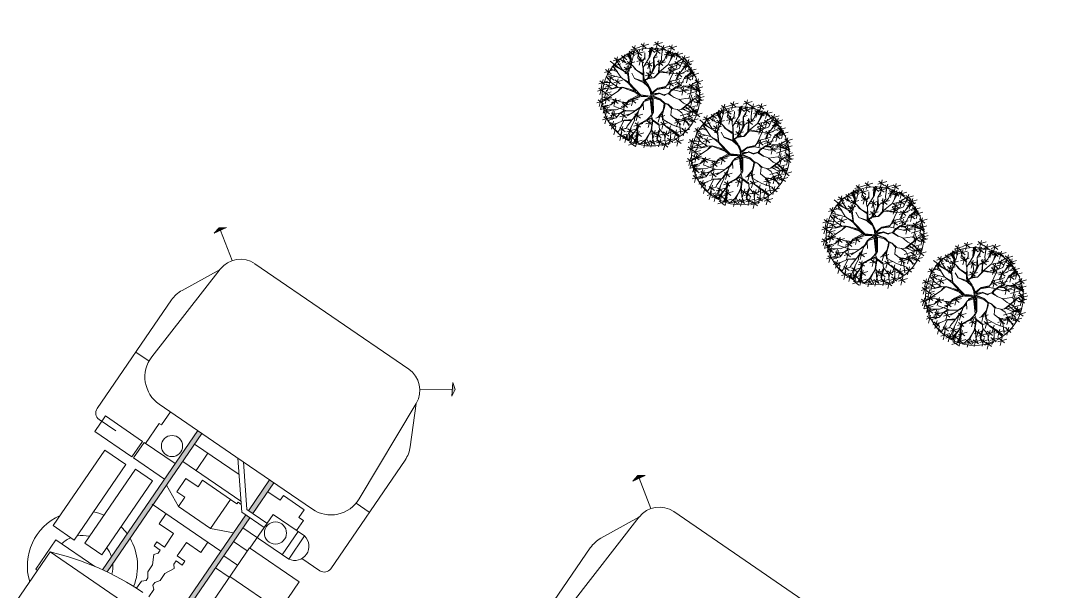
# Model space of a CAD drawing. Header units: metres. Extents: x 324293 to 653279, y 3585589 to 7191434.
# Drawn here: x 334451.21 to 334463.39, y 3600345.69 to 3600352.45 of the extents above; entities that cross this region are included whole.
import ezdxf

# ---------------------------------------------------------------- set-up
doc = ezdxf.new("R2010")
doc.units = ezdxf.units.M
doc.layers.add('andaze', color=1, linetype='Continuous', lineweight=5)
doc.layers.add('tree 1', color=66, linetype='Continuous', lineweight=5)
doc.layers.add('cahman', color=80, linetype='Continuous')

# ---------------------------------------------------------------- blocks, each defined once
blk = doc.blocks.new('rr')
at = {"layer": 'andaze'}
for p, q in [((334338.5588, 3600177.2126, 1325.8), (334338.4657, 3600177.2774, 1325.8)), ((334338.4657, 3600177.2774, 1325.8), (334338.5267, 3600177.2655, 1325.8)), ((334338.5267, 3600177.2655, 1325.8), (334338.5588, 3600177.2126, 1325.8)), ((334338.3718, 3600177.0131, 1325.8), (334338.5122, 3600177.245, 1325.8)), ((334338.1787, 3600177.0208, 1325.8), (334337.4693, 3600176.6974, 1325.8)), ((334338.4571, 3600176.9263, 1325.8), (334338.8945, 3600176.1043, 1325.8)), ((334338.7415, 3600176.6963, 1325.8), (334338.4582, 3600176.9242, 1325.8)), ((334336.7599, 3600176.374, 1325.8), (334337.4693, 3600176.6974, 1325.8)), ((334339.2717, 3600175.5995, 1325.8), (334338.8147, 3600176.602, 1325.8)), ((334336.3779, 3600176.3257, 1325.8), (334336.3469, 3600176.2718, 1325.8)), ((334336.3658, 3600176.2129, 1325.8), (334336.3779, 3600176.3257, 1325.8)), ((334336.3469, 3600176.2718, 1325.8), (334336.3658, 3600176.2129, 1325.8)), ((334336.6389, 3600176.2232, 1325.8), (334336.3718, 3600176.2693, 1325.8)), ((334336.6357, 3600175.7364, 1325.8), (334336.6494, 3600176.0997, 1325.8)), ((334336.6485, 3600176.1019, 1325.8), (334336.9821, 3600175.2326, 1325.8)), ((334338.9118, 3600176.0643, 1325.8), (334339.0343, 3600176.1202, 1325.8)), ((334338.7659, 3600175.7252, 1325.8), (334338.0593, 3600175.4031, 1325.8)), ((334338.7353, 3600175.6647, 1325.8), (334338.543, 3600175.5771, 1325.8)), ((334338.768, 3600175.593, 1325.8), (334338.7353, 3600175.6647, 1325.8)), ((334337.1158, 3600174.6167, 1325.8), (334336.6588, 3600175.6192, 1325.8)), ((334338.3719, 3600175.5456, 1325.8), (334338.5013, 3600175.2618, 1325.8)), ((334338.4103, 3600175.5631, 1325.8), (334338.5396, 3600175.2793, 1325.8)), ((334338.543, 3600175.5771, 1325.8), (334338.563, 3600175.533, 1325.8)), ((334338.9243, 3600175.5539, 1325.8), (334338.6332, 3600175.4212, 1325.8)), ((334338.8087, 3600175.6116, 1325.8), (334338.768, 3600175.593, 1325.8)), ((334338.8504, 3600175.5202, 1325.8), (334338.8087, 3600175.6116, 1325.8)), ((334338.9243, 3600175.5539, 1325.8), (334339.0217, 3600175.3403, 1325.8)), ((334338.563, 3600175.533, 1325.8), (334338.4479, 3600175.4806, 1325.8)), ((334338.8646, 3600175.5267, 1325.8), (334338.962, 3600175.3131, 1325.8)), ((334339.0739, 3600175.4382, 1325.8), (334339.2396, 3600175.5138, 1325.8)), ((334337.3527, 3600175.081, 1325.8), (334338.0593, 3600175.4031, 1325.8)), ((334338.0792, 3600175.4122, 1325.8), (334338.483, 3600175.2061, 1325.8)), ((334338.1294, 3600175.435, 1325.8), (334338.4841, 3600175.254, 1325.8)), ((334338.6332, 3600175.4212, 1325.8), (334338.7753, 3600175.1095, 1325.8)), ((334338.2012, 3600175.3499, 1325.8), (334337.7911, 3600175.163, 1325.8)), ((334338.483, 3600175.2061, 1325.8), (334338.6886, 3600175.2998, 1325.8)), ((334338.4841, 3600175.254, 1325.8), (334338.6707, 3600175.3391, 1325.8)), ((334338.5995, 3600175.1479, 1325.8), (334339.0217, 3600175.3403, 1325.8)), ((334338.7709, 3600175.1075, 1325.8), (334339.2289, 3600175.3163, 1325.8)), ((334339.2289, 3600175.3163, 1325.8), (334339.7602, 3600174.1509, 1325.8)), ((334337.7083, 3600175.2431, 1325.8), (334338.2931, 3600173.9602, 1325.8)), ((334337.7466, 3600175.2606, 1325.8), (334338.3286, 3600173.9839, 1325.8)), ((334338.4011, 3600175.2479, 1325.8), (334337.864, 3600175.0031, 1325.8)), ((334337.914, 3600175.219, 1325.8), (334337.9869, 3600175.0591, 1325.8)), ((334338.3417, 3600175.1803, 1325.8), (334338.4019, 3600175.2078, 1325.8)), ((334338.3952, 3600175.2227, 1325.8), (334338.4244, 3600175.236, 1325.8)), ((334338.4019, 3600175.2078, 1325.8), (334338.3952, 3600175.2227, 1325.8)), ((334338.5192, 3600175.2226, 1325.8), (334338.9539, 3600174.269, 1325.8)), ((334338.5575, 3600175.2401, 1325.8), (334338.9951, 3600174.2802, 1325.8)), ((334337.0009, 3600175.1933, 1325.8), (334336.8784, 3600175.1374, 1325.8)), ((334337.5103, 3600175.0073, 1325.8), (334337.4553, 3600175.1278, 1325.8)), ((334338.3417, 3600175.1803, 1325.8), (334338.0844, 3600175.0631, 1325.8)), ((334338.4639, 3600174.9123, 1325.8), (334338.3417, 3600175.1803, 1325.8)), ((334338.0844, 3600175.0631, 1325.8), (334338.1122, 3600175.0021, 1325.8)), ((334338.4639, 3600174.9123, 1325.8), (334338.5943, 3600175.0577, 1325.8)), ((334338.6575, 3600175.0207, 1325.8), (334338.7841, 3600175.0785, 1325.8)), ((334339.1555, 3600174.2637, 1325.8), (334338.7709, 3600175.1075, 1325.8)), ((334339.3494, 3600175.0519, 1325.8), (334338.8914, 3600174.8431, 1325.8)), ((334337.4901, 3600174.9981, 1325.8), (334337.5103, 3600175.0073, 1325.8)), ((334337.574, 3600174.8141, 1325.8), (334337.4901, 3600174.9981, 1325.8)), ((334337.5606, 3600174.808, 1325.8), (334337.8471, 3600174.9386, 1325.8)), ((334338.1122, 3600175.0021, 1325.8), (334338.001, 3600174.9515, 1325.8)), ((334338.001, 3600174.9515, 1325.8), (334338.0566, 3600174.8296, 1325.8)), ((334338.8436, 3600174.948, 1325.8), (334338.7169, 3600174.8903, 1325.8)), ((334338.0385, 3600174.5998, 1325.8), (334338.6715, 3600174.8884, 1325.8)), ((334338.0566, 3600174.8296, 1325.8), (334338.1297, 3600174.863, 1325.8)), ((334338.1297, 3600174.863, 1325.8), (334338.1685, 3600174.7777, 1325.8)), ((334338.1685, 3600174.7777, 1325.8), (334338.4639, 3600174.9123, 1325.8)), ((334337.2051, 3600174.646, 1325.8), (334337.547, 3600174.8018, 1325.8)), ((334337.547, 3600174.8018, 1325.8), (334337.6126, 3600174.6581, 1325.8)), ((334337.6262, 3600174.6643, 1325.8), (334337.5606, 3600174.808, 1325.8)), ((334337.9126, 3600174.7948, 1325.8), (334337.6262, 3600174.6643, 1325.8)), ((334338.1685, 3600174.7777, 1325.8), (334337.9647, 3600174.7822, 1325.8)), ((334338.5513, 3600174.8336, 1325.8), (334338.5939, 3600174.7402, 1325.8)), ((334338.8948, 3600174.8355, 1325.8), (334338.7682, 3600174.7778, 1325.8)), ((334337.7147, 3600174.6301, 1325.8), (334337.8732, 3600174.7023, 1325.8)), ((334337.8732, 3600174.7023, 1325.8), (334338.1845, 3600174.0195, 1325.8)), ((334338.5939, 3600174.7402, 1325.8), (334338.4608, 3600174.6795, 1325.8)), ((334338.4608, 3600174.6795, 1325.8), (334338.5173, 3600174.5554, 1325.8)), ((334337.3546, 3600174.6545, 1325.8), (334337.2015, 3600174.5847, 1325.8)), ((334337.2706, 3600174.5022, 1325.8), (334337.2051, 3600174.646, 1325.8)), ((334337.6126, 3600174.6581, 1325.8), (334337.2706, 3600174.5022, 1325.8)), ((334338.026, 3600173.9472, 1325.8), (334337.7147, 3600174.6301, 1325.8)), ((334338.1664, 3600174.6581, 1325.8), (334338.209, 3600174.5647, 1325.8)), ((334338.209, 3600174.5647, 1325.8), (334338.3422, 3600174.6254, 1325.8)), ((334338.3422, 3600174.6254, 1325.8), (334338.3987, 3600174.5014, 1325.8)), ((334337.447, 3600174.4926, 1325.8), (334337.6413, 3600174.5812, 1325.8)), ((334337.6413, 3600174.5812, 1325.8), (334337.9584, 3600173.8855, 1325.8)), ((334338.5173, 3600174.5554, 1325.8), (334338.5877, 3600174.5875, 1325.8)), ((334338.6045, 3600174.5508, 1325.8), (334338.5478, 3600174.5249, 1325.8)), ((334338.5478, 3600174.5249, 1325.8), (334338.5611, 3600174.4958, 1325.8)), ((334338.5877, 3600174.5875, 1325.8), (334338.6045, 3600174.5508, 1325.8)), ((334337.7641, 3600173.7969, 1325.8), (334337.447, 3600174.4926, 1325.8)), ((334338.3987, 3600174.5014, 1325.8), (334338.3283, 3600174.4693, 1325.8)), ((334338.3283, 3600174.4693, 1325.8), (334338.345, 3600174.4325, 1325.8)), ((334338.345, 3600174.4325, 1325.8), (334338.4017, 3600174.4583, 1325.8)), ((334338.4017, 3600174.4583, 1325.8), (334338.415, 3600174.4292, 1325.8)), ((334338.415, 3600174.4292, 1325.8), (334338.4069, 3600174.3941, 1325.8)), ((334338.5611, 3600174.4958, 1325.8), (334338.5929, 3600174.4789, 1325.8)), ((334338.5929, 3600174.4789, 1325.8), (334338.5905, 3600174.3909, 1325.8)), ((334338.4069, 3600174.3941, 1325.8), (334338.4749, 3600174.3382, 1325.8)), ((334338.4749, 3600174.3382, 1325.8), (334338.5036, 3600174.2754, 1325.8)), ((334338.5905, 3600174.3909, 1325.8), (334338.6191, 3600174.3281, 1325.8)), ((334338.5036, 3600174.2754, 1325.8), (334338.5463, 3600174.2505, 1325.8)), ((334338.5463, 3600174.2505, 1325.8), (334338.5575, 3600174.226, 1325.8)), ((334338.6191, 3600174.3281, 1325.8), (334338.6098, 3600174.2794, 1325.8)), ((334338.6098, 3600174.2794, 1325.8), (334338.621, 3600174.2549, 1325.8)), ((334338.621, 3600174.2549, 1325.8), (334338.6582, 3600174.2423, 1325.8)), ((334338.5575, 3600174.226, 1325.8), (334338.5427, 3600174.1896, 1325.8)), ((334338.5427, 3600174.1896, 1325.8), (334338.5729, 3600174.1232, 1325.8)), ((334338.6582, 3600174.2423, 1325.8), (334338.6885, 3600174.1759, 1325.8)), ((334337.9395, 3600173.6615, 1325.8), (334338.696, 3600174.0063, 1325.8)), ((334338.1845, 3600174.0195, 1325.8), (334338.026, 3600173.9472, 1325.8)), ((334338.2363, 3600173.9202, 1325.8), (334337.8771, 3600173.7564, 1325.8)), ((334337.9584, 3600173.8855, 1325.8), (334337.7641, 3600173.7969, 1325.8)), ((334337.8771, 3600173.7564, 1325.8), (334338.0016, 3600173.4833, 1325.8)), ((334337.9395, 3600173.6615, 1325.8), (334341.1964, 3600166.5166, 1325.8)), ((334338.0016, 3600173.4833, 1325.8), (334338.0174, 3600173.4905, 1325.8))]:
    blk.add_line(p, q, dxfattribs=at)
for centre, radius in [((334338.7775, 3600175.358, 1325.8), 0.0927), ((334337.7077, 3600174.9919, 1325.8), 0.0885)]:
    blk.add_circle(centre, radius, dxfattribs=at)
for centre, radius, start, end in [((334338.2677, 3600176.8255, 1325.8), 0.2146, 28.01734, 114.50575), ((334338.5791, 3600176.4946, 1325.8), 0.2589, 24.50575, 51.17431), ((334336.8489, 3600176.1788, 1325.8), 0.2146, 114.50575, 200.99416), ((334338.6519, 3600175.9752, 1325.8), 0.2748, 294.50575, 28.01734), ((334336.8944, 3600175.7266, 1325.8), 0.2589, 177.83719, 204.50575), ((334338.9549, 3600175.4389, 1325.8), 0.119, 304.12937, 104.88213), ((334339.2128, 3600175.5727, 1325.8), 0.0647, 294.50575, 24.50575), ((334337.2387, 3600175.331, 1325.8), 0.2748, 200.99416, 294.50575), ((334337.1747, 3600174.6436, 1325.8), 0.0647, 204.50575, 294.50575), ((334338.1794, 3600173.8327, 1325.8), 0.4611, 94.68714, 104.2502), ((334338.1794, 3600173.8327, 1325.8), 0.4611, 37.05264, 89.00987), ((334338.1794, 3600173.8327, 1325.8), 0.4611, 126.02858, 137.37672), ((334339.5689, 3600172.0914, 1325.8), 2.2628, 114.50575, 136.06224), ((334338.1794, 3600173.8327, 1325.8), 0.2545, 76.61128, 95.6895), ((334338.1794, 3600173.8327, 1325.8), 0.2545, 135.72154, 159.26177), ((334338.1794, 3600173.8327, 1325.8), 0.2545, 43.28036, 63.26408), ((334338.1794, 3600173.8327, 1325.8), 0.4611, 172.90981, 255.63846), ((334338.1794, 3600173.8327, 1325.8), 0.2545, 171.19798, 191.79037)]:
    blk.add_arc(centre, radius, start, end, dxfattribs=at)
for points in [[(334338.4657, 3600177.2774, 1325.8), (334338.5267, 3600177.2655, 1325.8), (334338.5588, 3600177.2126, 1325.8)], [(334336.3779, 3600176.3257, 1325.8), (334336.3469, 3600176.2718, 1325.8), (334336.3658, 3600176.2129, 1325.8)], [(334338.5013, 3600175.2618, 1325.8), (334338.5396, 3600175.2793, 1325.8), (334338.3719, 3600175.5456, 1325.8), (334338.4103, 3600175.5631, 1325.8)], [(334338.3286, 3600173.9839, 1325.8), (334338.2931, 3600173.9602, 1325.8), (334337.7466, 3600175.2606, 1325.8), (334337.7083, 3600175.2431, 1325.8)], [(334338.5192, 3600175.2226, 1325.8), (334338.5575, 3600175.2401, 1325.8), (334338.9539, 3600174.269, 1325.8), (334338.9951, 3600174.2802, 1325.8)]]:
    blk.add_solid(points, dxfattribs=at)
blk = doc.blocks.new('ugvhd')
at = {"layer": 'tree 1', "color": 92, "linetype": 'ByBlock'}
for p, q in [((3788.19, 582.158), (3788.105, 582.082)), ((3788.119, 582.14), (3788.215, 582.11)), ((3788.151, 582.165), (3788.16, 582.082)), ((3788.261, 582.217), (3788.176, 582.141)), ((3788.19, 582.198), (3788.286, 582.168)), ((3788.204, 582.107), (3788.196, 582.164)), ((3788.222, 582.224), (3788.231, 582.141)), ((3788.297, 582.056), (3788.24, 582.174)), ((3788.329, 582.195), (3788.243, 582.119)), ((3788.257, 582.176), (3788.354, 582.146)), ((3788.282, 582.249), (3788.292, 582.166)), ((3788.289, 582.202), (3788.299, 582.119)), ((3788.297, 582.136), (3788.289, 582.187)), ((3788.297, 582.187), (3788.302, 582.138)), ((3788.299, 582.063), (3788.297, 582.136)), ((3788.299, 582.043), (3788.307, 582.19)), ((3788.345, 582.102), (3788.317, 582.187)), ((3788.348, 582.105), (3788.359, 582.195)), ((3788.439, 582.234), (3788.354, 582.158)), ((3788.368, 582.216), (3788.464, 582.186)), ((3788.387, 582.027), (3788.436, 582.195)), ((3788.4, 582.241), (3788.409, 582.158)), ((3788.488, 582.165), (3788.402, 582.089)), ((3788.416, 582.146), (3788.513, 582.116)), ((3788.448, 582.172), (3788.458, 582.089)), ((3788.5, 582.1), (3788.467, 582.192)), ((3788.503, 582.102), (3788.542, 582.172)), ((3788.589, 582.133), (3788.504, 582.058)), ((3788.593, 582.221), (3788.507, 582.145)), ((3788.521, 582.202), (3788.618, 582.172)), ((3788.55, 582.141), (3788.559, 582.058)), ((3788.553, 582.228), (3788.563, 582.145)), ((3788.57, 582.058), (3788.611, 582.148)), ((3788.676, 582.186), (3788.591, 582.11)), ((3788.605, 582.167), (3788.702, 582.137)), ((3788.637, 582.193), (3788.647, 582.11)), ((3787.944, 582.031), (3787.858, 581.955)), ((3787.872, 582.012), (3787.969, 581.983)), ((3787.904, 582.038), (3787.914, 581.955)), ((3788.03, 582.106), (3787.945, 582.031)), ((3787.958, 582.088), (3788.055, 582.058)), ((3788.05, 582.031), (3787.965, 581.955)), ((3787.979, 582.012), (3788.075, 581.982)), ((3787.991, 582.114), (3788, 582.031)), ((3788.049, 581.979), (3787.995, 582.038)), ((3788.011, 582.038), (3788.02, 581.955)), ((3788.098, 582.107), (3788.013, 582.032)), ((3788.132, 582.022), (3788.021, 582.058)), ((3788.027, 582.089), (3788.123, 582.059)), ((3788.059, 582.115), (3788.068, 582.032)), ((3788.134, 582.027), (3788.07, 582.107)), ((3788.08, 582.107), (3788.132, 582.04)), ((3788.132, 582.04), (3788.091, 582.118)), ((3788.147, 582.033), (3788.098, 582.123)), ((3788.215, 582.062), (3788.13, 581.986)), ((3788.191, 581.999), (3788.134, 582.027)), ((3788.144, 582.044), (3788.24, 582.014)), ((3788.191, 582.004), (3788.147, 582.033)), ((3788.176, 582.069), (3788.185, 581.986)), ((3788.198, 582.082), (3788.183, 582.112)), ((3788.186, 581.981), (3788.204, 582.107)), ((3788.294, 582.057), (3788.209, 581.981)), ((3788.222, 582.038), (3788.319, 582.008)), ((3788.255, 582.064), (3788.264, 581.981)), ((3788.289, 581.999), (3788.299, 582.063)), ((3788.297, 582.007), (3788.299, 581.989)), ((3788.309, 581.976), (3788.299, 582.043)), ((3788.384, 582.027), (3788.348, 582.105)), ((3788.379, 581.922), (3788.387, 582.025)), ((3788.395, 581.911), (3788.384, 582.027)), ((3788.486, 582.071), (3788.401, 581.995)), ((3788.415, 582.052), (3788.511, 582.022)), ((3788.447, 582.078), (3788.456, 581.995)), ((3788.506, 581.997), (3788.5, 582.1)), ((3788.506, 582.012), (3788.57, 582.061)), ((3788.508, 581.997), (3788.57, 582.058)), ((3788.517, 582.115), (3788.614, 582.085)), ((3788.539, 581.971), (3788.624, 582.009)), ((3788.681, 582.116), (3788.596, 582.041)), ((3788.61, 582.098), (3788.706, 582.068)), ((3788.624, 582.009), (3788.753, 582.069)), ((3788.627, 582.012), (3788.631, 582.045)), ((3788.642, 582.124), (3788.651, 582.041)), ((3788.734, 582.073), (3788.649, 581.997)), ((3788.663, 582.054), (3788.759, 582.024)), ((3788.673, 581.999), (3788.693, 582.027)), ((3788.693, 582.027), (3788.704, 582.097)), ((3788.695, 582.08), (3788.704, 581.997)), ((3788.803, 582.117), (3788.718, 582.041)), ((3788.731, 582.099), (3788.828, 582.069)), ((3788.737, 581.963), (3788.802, 582.03)), ((3788.755, 582.066), (3788.851, 582.037)), ((3788.845, 582.033), (3788.76, 581.957)), ((3788.76, 581.989), (3788.807, 582.022)), ((3788.76, 581.983), (3788.812, 582.012)), ((3788.764, 582.124), (3788.773, 582.041)), ((3788.774, 582.015), (3788.871, 581.985)), ((3788.806, 582.041), (3788.816, 581.957)), ((3787.837, 581.897), (3787.751, 581.821)), ((3787.797, 581.904), (3787.807, 581.821)), ((3787.935, 581.914), (3787.849, 581.838)), ((3787.863, 581.895), (3787.96, 581.865)), ((3787.972, 581.862), (3787.871, 581.906)), ((3787.972, 581.865), (3787.882, 581.909)), ((3787.99, 581.865), (3787.889, 581.919)), ((3787.895, 581.921), (3787.905, 581.838)), ((3788.023, 581.911), (3787.972, 581.94)), ((3788.07, 581.911), (3788.023, 581.911)), ((3788.114, 581.966), (3788.029, 581.891)), ((3788.043, 581.948), (3788.139, 581.918)), ((3788.075, 581.914), (3788.049, 581.979)), ((3788.075, 581.974), (3788.085, 581.891)), ((3788.139, 581.865), (3788.075, 581.914)), ((3788.206, 581.935), (3788.186, 581.981)), ((3788.186, 581.981), (3788.206, 581.914)), ((3788.237, 582.001), (3788.191, 582.004)), ((3788.276, 581.994), (3788.191, 581.999)), ((3788.206, 581.914), (3788.204, 581.826)), ((3788.214, 581.821), (3788.206, 581.935)), ((3788.289, 581.999), (3788.237, 582.001)), ((3788.307, 581.88), (3788.271, 581.945)), ((3788.389, 581.904), (3788.276, 581.994)), ((3788.291, 581.775), (3788.307, 581.88)), ((3788.397, 581.906), (3788.309, 581.976)), ((3788.438, 581.713), (3788.389, 581.904)), ((3788.433, 581.788), (3788.397, 581.906)), ((3788.431, 581.806), (3788.474, 581.95)), ((3788.446, 581.782), (3788.48, 581.96)), ((3788.48, 581.96), (3788.506, 581.997)), ((3788.482, 581.953), (3788.539, 581.971)), ((3788.49, 581.968), (3788.542, 581.973)), ((3788.704, 581.966), (3788.619, 581.891)), ((3788.631, 581.839), (3788.65, 581.922)), ((3788.633, 581.948), (3788.73, 581.918)), ((3788.647, 581.927), (3788.673, 581.999)), ((3788.65, 581.922), (3788.737, 581.963)), ((3788.655, 581.937), (3788.735, 581.96)), ((3788.665, 581.974), (3788.675, 581.891)), ((3788.696, 581.767), (3788.727, 581.909)), ((3788.753, 581.87), (3788.802, 581.955)), ((3788.853, 581.894), (3788.768, 581.819)), ((3788.771, 581.9), (3788.868, 581.87)), ((3788.774, 581.811), (3788.817, 581.888)), ((3788.868, 581.989), (3788.782, 581.914)), ((3788.796, 581.971), (3788.893, 581.941)), ((3788.802, 581.955), (3788.843, 581.986)), ((3788.814, 581.902), (3788.823, 581.819)), ((3788.828, 581.997), (3788.838, 581.914)), ((3788.836, 581.819), (3788.897, 581.901)), ((3788.836, 581.819), (3788.91, 581.886)), ((3788.944, 581.948), (3788.859, 581.872)), ((3788.872, 581.929), (3788.969, 581.899)), ((3788.905, 581.955), (3788.914, 581.872)), ((3787.84, 581.81), (3787.755, 581.734)), ((3787.765, 581.878), (3787.862, 581.848)), ((3787.769, 581.791), (3787.865, 581.761)), ((3787.801, 581.817), (3787.81, 581.734)), ((3787.913, 581.736), (3787.817, 581.78)), ((3787.909, 581.852), (3787.824, 581.776)), ((3787.9, 581.814), (3787.838, 581.839)), ((3787.838, 581.833), (3787.934, 581.804)), ((3787.87, 581.859), (3787.879, 581.776)), ((3787.972, 581.814), (3787.9, 581.814)), ((3787.969, 581.811), (3787.931, 581.783)), ((3788.134, 581.862), (3787.972, 581.862)), ((3788.07, 581.757), (3787.972, 581.814)), ((3788.049, 581.754), (3787.972, 581.811)), ((3787.978, 581.752), (3787.988, 581.669)), ((3788.096, 581.856), (3788.01, 581.78)), ((3788.024, 581.837), (3788.121, 581.807)), ((3788.129, 581.744), (3788.049, 581.754)), ((3788.056, 581.863), (3788.066, 581.78)), ((3788.152, 581.744), (3788.067, 581.818)), ((3788.147, 581.739), (3788.07, 581.757)), ((3788.209, 581.789), (3788.123, 581.713)), ((3788.237, 581.8), (3788.134, 581.862)), ((3788.137, 581.77), (3788.234, 581.741)), ((3788.266, 581.77), (3788.145, 581.852)), ((3788.169, 581.796), (3788.179, 581.713)), ((3788.258, 581.77), (3788.222, 581.749)), ((3788.26, 581.759), (3788.227, 581.749)), ((3788.289, 581.767), (3788.237, 581.8)), ((3788.26, 581.759), (3788.291, 581.687)), ((3788.279, 581.741), (3788.266, 581.77)), ((3788.281, 581.777), (3788.304, 581.878)), ((3788.299, 581.677), (3788.281, 581.764)), ((3788.304, 581.685), (3788.289, 581.767)), ((3788.446, 581.777), (3788.433, 581.788)), ((3788.449, 581.705), (3788.436, 581.775)), ((3788.438, 581.79), (3788.454, 581.852)), ((3788.454, 581.705), (3788.446, 581.777)), ((3788.454, 581.733), (3788.57, 581.8)), ((3788.459, 581.718), (3788.552, 581.78)), ((3788.462, 581.705), (3788.575, 581.795)), ((3788.584, 581.787), (3788.499, 581.711)), ((3788.513, 581.768), (3788.61, 581.738)), ((3788.545, 581.794), (3788.555, 581.711)), ((3788.57, 581.8), (3788.621, 581.806)), ((3788.575, 581.795), (3788.642, 581.8)), ((3788.684, 581.842), (3788.598, 581.766)), ((3788.606, 581.806), (3788.637, 581.875)), ((3788.612, 581.824), (3788.709, 581.794)), ((3788.621, 581.806), (3788.631, 581.839)), ((3788.642, 581.8), (3788.681, 581.816)), ((3788.642, 581.669), (3788.699, 581.765)), ((3788.644, 581.849), (3788.654, 581.766)), ((3788.681, 581.816), (3788.753, 581.87)), ((3788.699, 581.765), (3788.771, 581.811)), ((3788.701, 581.783), (3788.774, 581.814)), ((3788.799, 581.787), (3788.713, 581.711)), ((3788.727, 581.768), (3788.824, 581.738)), ((3788.759, 581.794), (3788.769, 581.711)), ((3788.771, 581.811), (3788.836, 581.819)), ((3788.781, 581.876), (3788.878, 581.846)), ((3788.81, 581.721), (3788.9, 581.785)), ((3788.96, 581.842), (3788.875, 581.766)), ((3788.888, 581.824), (3788.985, 581.794)), ((3788.9, 581.785), (3788.957, 581.788)), ((3788.921, 581.849), (3788.93, 581.766)), ((3788.929, 581.764), (3789.026, 581.734)), ((3788.961, 581.79), (3788.971, 581.707)), ((3787.784, 581.725), (3787.698, 581.649)), ((3787.712, 581.707), (3787.809, 581.677)), ((3787.744, 581.732), (3787.754, 581.649)), ((3787.854, 581.676), (3787.769, 581.6)), ((3787.868, 581.727), (3787.782, 581.651)), ((3787.782, 581.657), (3787.879, 581.628)), ((3787.786, 581.628), (3787.936, 581.623)), ((3787.944, 581.623), (3787.789, 581.636)), ((3787.882, 581.697), (3787.791, 581.687)), ((3787.796, 581.708), (3787.893, 581.678)), ((3787.797, 581.697), (3787.848, 581.7)), ((3787.918, 581.692), (3787.799, 581.713)), ((3787.815, 581.683), (3787.824, 581.6)), ((3787.828, 581.734), (3787.838, 581.651)), ((3787.962, 581.7), (3787.913, 581.736)), ((3787.959, 581.7), (3787.918, 581.692)), ((3788.018, 581.745), (3787.932, 581.669)), ((3787.946, 581.727), (3788.043, 581.697)), ((3788.075, 581.667), (3787.951, 581.623)), ((3788.08, 581.667), (3787.954, 581.749)), ((3788.039, 581.746), (3787.959, 581.7)), ((3788.062, 581.659), (3788.021, 581.548)), ((3788.075, 581.656), (3788.026, 581.55)), ((3788.031, 581.703), (3788.091, 581.672)), ((3788.134, 581.736), (3788.039, 581.746)), ((3788.173, 581.685), (3788.075, 581.667)), ((3788.078, 581.659), (3788.168, 581.679)), ((3788.201, 581.739), (3788.142, 581.739)), ((3788.222, 581.749), (3788.147, 581.739)), ((3788.227, 581.749), (3788.173, 581.685)), ((3788.212, 581.746), (3788.173, 581.685)), ((3788.348, 581.599), (3788.297, 581.672)), ((3788.343, 581.617), (3788.299, 581.677)), ((3788.345, 581.628), (3788.304, 581.685)), ((3788.387, 581.597), (3788.345, 581.628)), ((3788.384, 581.597), (3788.438, 581.713)), ((3788.384, 581.597), (3788.449, 581.705)), ((3788.413, 581.628), (3788.454, 581.697)), ((3788.413, 581.605), (3788.464, 581.638)), ((3788.413, 581.597), (3788.413, 581.628)), ((3788.426, 581.584), (3788.485, 581.633)), ((3788.454, 581.625), (3788.49, 581.638)), ((3788.485, 581.633), (3788.511, 581.633)), ((3788.49, 581.638), (3788.57, 581.638)), ((3788.511, 581.633), (3788.575, 581.587)), ((3788.526, 581.625), (3788.58, 581.636)), ((3788.562, 581.638), (3788.642, 581.669)), ((3788.57, 581.638), (3788.622, 581.628)), ((3788.591, 581.638), (3788.645, 581.669)), ((3788.622, 581.628), (3788.748, 581.638)), ((3788.711, 581.641), (3788.626, 581.565)), ((3788.65, 581.669), (3788.745, 581.718)), ((3788.665, 581.628), (3788.72, 581.625)), ((3788.672, 581.649), (3788.681, 581.565)), ((3788.707, 581.633), (3788.745, 581.612)), ((3788.748, 581.638), (3788.81, 581.721)), ((3788.756, 581.641), (3788.851, 581.651)), ((3788.768, 581.646), (3788.815, 581.726)), ((3788.815, 581.721), (3788.975, 581.703)), ((3788.851, 581.651), (3788.887, 581.648)), ((3788.953, 581.713), (3788.868, 581.637)), ((3788.881, 581.695), (3788.978, 581.665)), ((3788.914, 581.72), (3788.923, 581.637)), ((3789.024, 581.683), (3788.939, 581.607)), ((3788.953, 581.665), (3789.049, 581.635)), ((3788.985, 581.69), (3788.994, 581.607)), ((3787.812, 581.524), (3787.727, 581.448)), ((3787.817, 581.619), (3787.732, 581.543)), ((3787.74, 581.506), (3787.837, 581.476)), ((3787.745, 581.6), (3787.842, 581.57)), ((3787.773, 581.531), (3787.782, 581.448)), ((3787.778, 581.626), (3787.787, 581.543)), ((3787.887, 581.556), (3787.791, 581.509)), ((3787.908, 581.563), (3787.822, 581.487)), ((3787.836, 581.545), (3787.933, 581.515)), ((3787.868, 581.57), (3787.878, 581.487)), ((3787.951, 581.623), (3787.887, 581.556)), ((3787.981, 581.6), (3787.895, 581.524)), ((3787.969, 581.525), (3787.907, 581.481)), ((3787.909, 581.582), (3788.006, 581.552)), ((3788.024, 581.591), (3787.939, 581.515)), ((3787.941, 581.607), (3787.951, 581.524)), ((3788.029, 581.545), (3787.949, 581.424)), ((3787.953, 581.572), (3788.049, 581.542)), ((3788.026, 581.55), (3787.969, 581.525)), ((3787.985, 581.598), (3787.994, 581.515)), ((3788.15, 581.499), (3787.998, 581.517)), ((3788.165, 581.501), (3788.08, 581.425)), ((3788.201, 581.504), (3788.106, 581.494)), ((3788.126, 581.508), (3788.135, 581.425)), ((3788.207, 581.501), (3788.145, 581.318)), ((3788.258, 581.576), (3788.189, 581.504)), ((3788.261, 581.574), (3788.201, 581.504)), ((3788.212, 581.504), (3788.274, 581.576)), ((3788.338, 581.607), (3788.258, 581.576)), ((3788.346, 581.597), (3788.261, 581.574)), ((3788.299, 581.538), (3788.286, 581.471)), ((3788.302, 581.525), (3788.292, 581.465)), ((3788.384, 581.597), (3788.302, 581.525)), ((3788.305, 581.535), (3788.356, 581.605)), ((3788.369, 581.599), (3788.305, 581.535)), ((3788.387, 581.597), (3788.343, 581.617)), ((3788.369, 581.579), (3788.351, 581.476)), ((3788.384, 581.597), (3788.354, 581.471)), ((3788.387, 581.553), (3788.364, 581.473)), ((3788.384, 581.597), (3788.4, 581.553)), ((3788.402, 581.612), (3788.397, 581.597)), ((3788.397, 581.597), (3788.407, 581.556)), ((3788.4, 581.553), (3788.539, 581.465)), ((3788.407, 581.556), (3788.413, 581.597)), ((3788.415, 581.594), (3788.454, 581.625)), ((3788.418, 581.589), (3788.567, 581.473)), ((3788.418, 581.576), (3788.534, 581.488)), ((3788.42, 581.55), (3788.418, 581.576)), ((3788.531, 581.478), (3788.42, 581.55)), ((3788.534, 581.488), (3788.433, 581.553)), ((3788.639, 581.623), (3788.736, 581.593)), ((3788.655, 581.486), (3788.753, 581.543)), ((3788.668, 581.483), (3788.75, 581.535)), ((3788.806, 581.581), (3788.721, 581.506)), ((3788.735, 581.563), (3788.831, 581.533)), ((3788.745, 581.612), (3788.823, 581.607)), ((3788.75, 581.535), (3788.82, 581.522)), ((3788.753, 581.543), (3788.812, 581.53)), ((3788.767, 581.589), (3788.776, 581.506)), ((3788.812, 581.53), (3788.943, 581.543)), ((3788.898, 581.512), (3788.813, 581.436)), ((3788.82, 581.522), (3788.925, 581.478)), ((3788.918, 581.47), (3788.822, 581.517)), ((3788.823, 581.607), (3788.982, 581.579)), ((3788.936, 581.553), (3788.828, 581.532)), ((3788.914, 581.619), (3788.829, 581.543)), ((3788.842, 581.6), (3788.939, 581.57)), ((3788.859, 581.519), (3788.868, 581.436)), ((3788.875, 581.626), (3788.884, 581.543)), ((3788.975, 581.557), (3788.89, 581.481)), ((3788.904, 581.538), (3789, 581.508)), ((3789.013, 581.619), (3788.928, 581.543)), ((3788.936, 581.564), (3788.945, 581.481)), ((3788.985, 581.548), (3788.936, 581.553)), ((3788.942, 581.6), (3789.038, 581.57)), ((3788.943, 581.543), (3788.982, 581.53)), ((3788.985, 581.54), (3788.954, 581.545)), ((3789.04, 581.517), (3788.955, 581.441)), ((3788.974, 581.626), (3788.983, 581.543)), ((3789.001, 581.524), (3789.01, 581.441)), ((3787.831, 581.459), (3787.745, 581.383)), ((3787.759, 581.44), (3787.856, 581.41)), ((3787.87, 581.456), (3787.785, 581.38)), ((3787.791, 581.466), (3787.801, 581.383)), ((3787.798, 581.438), (3787.895, 581.408)), ((3787.907, 581.481), (3787.807, 581.496)), ((3787.853, 581.434), (3787.81, 581.424)), ((3787.895, 581.377), (3787.81, 581.301)), ((3787.879, 581.434), (3787.815, 581.416)), ((3787.831, 581.463), (3787.84, 581.38)), ((3787.949, 581.424), (3787.838, 581.357)), ((3787.931, 581.44), (3787.84, 581.437)), ((3787.856, 581.384), (3787.865, 581.301)), ((3788, 581.45), (3787.879, 581.434)), ((3788.013, 581.478), (3787.927, 581.402)), ((3787.941, 581.459), (3788.038, 581.429)), ((3787.973, 581.485), (3787.983, 581.402)), ((3788.057, 581.44), (3788, 581.45)), ((3788.06, 581.437), (3788, 581.398)), ((3788.108, 581.42), (3788.023, 581.344)), ((3788.036, 581.402), (3788.133, 581.372)), ((3788.106, 581.494), (3788.057, 581.44)), ((3788.069, 581.427), (3788.078, 581.344)), ((3788.127, 581.396), (3788.078, 581.357)), ((3788.083, 581.354), (3788.127, 581.386)), ((3788.093, 581.482), (3788.19, 581.453)), ((3788.127, 581.386), (3788.101, 581.334)), ((3788.137, 581.393), (3788.109, 581.334)), ((3788.204, 581.427), (3788.127, 581.396)), ((3788.209, 581.422), (3788.137, 581.393)), ((3788.245, 581.432), (3788.204, 581.427)), ((3788.24, 581.416), (3788.209, 581.422)), ((3788.24, 581.432), (3788.248, 581.354)), ((3788.286, 581.471), (3788.245, 581.434)), ((3788.274, 581.455), (3788.245, 581.432)), ((3788.248, 581.344), (3788.25, 581.429)), ((3788.292, 581.465), (3788.274, 581.455)), ((3788.354, 581.471), (3788.369, 581.406)), ((3788.364, 581.403), (3788.359, 581.365)), ((3788.372, 581.396), (3788.361, 581.367)), ((3788.364, 581.473), (3788.374, 581.411)), ((3788.369, 581.406), (3788.4, 581.388)), ((3788.374, 581.411), (3788.41, 581.393)), ((3788.4, 581.388), (3788.498, 581.36)), ((3788.41, 581.393), (3788.485, 581.37)), ((3788.565, 581.388), (3788.47, 581.375)), ((3788.583, 581.402), (3788.497, 581.326)), ((3788.5, 581.37), (3788.565, 581.388)), ((3788.511, 581.383), (3788.608, 581.353)), ((3788.567, 581.473), (3788.531, 581.478)), ((3788.539, 581.465), (3788.588, 581.462)), ((3788.575, 581.473), (3788.601, 581.473)), ((3788.588, 581.462), (3788.621, 581.421)), ((3788.601, 581.473), (3788.655, 581.486)), ((3788.613, 581.458), (3788.631, 581.421)), ((3788.616, 581.458), (3788.668, 581.483)), ((3788.619, 581.419), (3788.624, 581.334)), ((3788.706, 581.471), (3788.621, 581.395)), ((3788.621, 581.421), (3788.737, 581.37)), ((3788.635, 581.334), (3788.627, 581.416)), ((3788.631, 581.421), (3788.735, 581.378)), ((3788.635, 581.453), (3788.731, 581.423)), ((3788.667, 581.478), (3788.676, 581.395)), ((3788.735, 581.378), (3788.861, 581.362)), ((3788.826, 581.494), (3788.923, 581.464)), ((3788.944, 581.386), (3788.859, 581.31)), ((3788.869, 581.372), (3788.957, 581.401)), ((3788.985, 581.479), (3788.9, 581.403)), ((3788.905, 581.393), (3788.914, 581.31)), ((3788.914, 581.46), (3789.011, 581.43)), ((3788.964, 581.458), (3788.918, 581.47)), ((3788.969, 581.465), (3788.921, 581.476)), ((3788.925, 581.478), (3788.975, 581.476)), ((3788.946, 581.486), (3788.956, 581.403)), ((3787.823, 581.358), (3787.92, 581.328)), ((3787.924, 581.322), (3787.838, 581.246)), ((3787.852, 581.304), (3787.949, 581.274)), ((3787.975, 581.365), (3787.859, 581.329)), ((3787.91, 581.334), (3787.859, 581.324)), ((3787.866, 581.313), (3787.91, 581.334)), ((3787.872, 581.303), (3787.967, 581.36)), ((3787.884, 581.329), (3787.894, 581.246)), ((3787.99, 581.362), (3787.904, 581.286)), ((3787.918, 581.344), (3788.015, 581.314)), ((3788.029, 581.256), (3787.931, 581.21)), ((3787.95, 581.369), (3787.96, 581.286)), ((3788.052, 581.268), (3787.967, 581.192)), ((3788.078, 581.357), (3787.975, 581.365)), ((3787.981, 581.249), (3788.077, 581.219)), ((3788.013, 581.275), (3788.022, 581.192)), ((3788.047, 581.282), (3788.016, 581.13)), ((3788.07, 581.318), (3788.021, 581.12)), ((3788.065, 581.321), (3788.029, 581.256)), ((3788.109, 581.334), (3788.065, 581.321)), ((3788.151, 581.33), (3788.065, 581.254)), ((3788.145, 581.318), (3788.075, 581.239)), ((3788.079, 581.312), (3788.176, 581.282)), ((3788.111, 581.337), (3788.121, 581.254)), ((3788.235, 581.28), (3788.165, 581.197)), ((3788.248, 581.354), (3788.235, 581.28)), ((3788.237, 581.285), (3788.248, 581.21)), ((3788.377, 581.298), (3788.354, 581.233)), ((3788.359, 581.365), (3788.372, 581.293)), ((3788.361, 581.367), (3788.379, 581.303)), ((3788.379, 581.303), (3788.454, 581.267)), ((3788.454, 581.267), (3788.464, 581.182)), ((3788.498, 581.37), (3788.552, 581.326)), ((3788.498, 581.36), (3788.549, 581.318)), ((3788.549, 581.318), (3788.544, 581.19)), ((3788.633, 581.319), (3788.547, 581.243)), ((3788.555, 581.324), (3788.603, 581.246)), ((3788.561, 581.3), (3788.658, 581.27)), ((3788.593, 581.326), (3788.603, 581.243)), ((3788.624, 581.334), (3788.673, 581.295)), ((3788.673, 581.295), (3788.701, 581.205)), ((3788.681, 581.288), (3788.784, 581.259)), ((3788.686, 581.295), (3788.789, 581.262)), ((3788.783, 581.351), (3788.697, 581.275)), ((3788.783, 581.296), (3788.697, 581.22)), ((3788.711, 581.332), (3788.808, 581.303)), ((3788.711, 581.277), (3788.808, 581.248)), ((3788.73, 581.367), (3788.812, 581.311)), ((3788.737, 581.37), (3788.869, 581.372)), ((3788.743, 581.358), (3788.753, 581.275)), ((3788.743, 581.303), (3788.753, 581.22)), ((3788.789, 581.262), (3788.825, 581.207)), ((3788.893, 581.316), (3788.808, 581.24)), ((3788.812, 581.311), (3788.864, 581.244)), ((3788.822, 581.298), (3788.918, 581.268)), ((3788.854, 581.323), (3788.863, 581.24)), ((3788.861, 581.362), (3788.902, 581.297)), ((3788.872, 581.367), (3788.969, 581.337)), ((3787.969, 581.231), (3787.884, 581.156)), ((3787.898, 581.213), (3787.994, 581.183)), ((3787.93, 581.239), (3787.939, 581.156)), ((3788.038, 581.192), (3787.953, 581.116)), ((3787.966, 581.173), (3788.063, 581.144)), ((3787.999, 581.199), (3788.008, 581.116)), ((3788.021, 581.184), (3788.031, 581.101)), ((3788.109, 581.143), (3788.024, 581.067)), ((3788.131, 581.233), (3788.045, 581.157)), ((3788.059, 581.215), (3788.156, 581.185)), ((3788.121, 581.122), (3788.067, 581.089)), ((3788.07, 581.15), (3788.079, 581.067)), ((3788.107, 581.181), (3788.204, 581.151)), ((3788.312, 581.182), (3788.121, 581.122)), ((3788.128, 581.153), (3788.224, 581.123)), ((3788.134, 581.128), (3788.328, 581.197)), ((3788.165, 581.197), (3788.158, 581.084)), ((3788.282, 581.141), (3788.197, 581.065)), ((3788.313, 581.167), (3788.227, 581.091)), ((3788.248, 581.21), (3788.235, 581.115)), ((3788.243, 581.148), (3788.252, 581.065)), ((3788.273, 581.174), (3788.283, 581.091)), ((3788.315, 581.182), (3788.307, 581.104)), ((3788.4, 581.165), (3788.314, 581.089)), ((3788.356, 581.228), (3788.315, 581.182)), ((3788.407, 581.123), (3788.322, 581.047)), ((3788.354, 581.233), (3788.359, 581.169)), ((3788.359, 581.169), (3788.392, 581.115)), ((3788.411, 581.126), (3788.421, 581.043)), ((3788.457, 581.179), (3788.428, 581.117)), ((3788.515, 581.178), (3788.43, 581.102)), ((3788.464, 581.182), (3788.431, 581.112)), ((3788.443, 581.16), (3788.54, 581.13)), ((3788.459, 581.202), (3788.457, 581.179)), ((3788.464, 581.182), (3788.488, 581.122)), ((3788.476, 581.185), (3788.485, 581.102)), ((3788.488, 581.122), (3788.586, 581.04)), ((3788.544, 581.19), (3788.516, 581.058)), ((3788.642, 581.132), (3788.556, 581.056)), ((3788.568, 581.199), (3788.665, 581.169)), ((3788.598, 581.236), (3788.603, 581.156)), ((3788.611, 581.045), (3788.601, 581.151)), ((3788.602, 581.139), (3788.612, 581.056)), ((3788.603, 581.246), (3788.611, 581.169)), ((3788.603, 581.156), (3788.622, 581.048)), ((3788.609, 581.169), (3788.629, 581.048)), ((3788.611, 581.169), (3788.717, 581.107)), ((3788.716, 581.227), (3788.63, 581.151)), ((3788.644, 581.208), (3788.741, 581.178)), ((3788.755, 581.146), (3788.669, 581.07)), ((3788.676, 581.234), (3788.686, 581.151)), ((3788.683, 581.127), (3788.78, 581.098)), ((3788.701, 581.205), (3788.766, 581.156)), ((3788.715, 581.153), (3788.725, 581.07)), ((3788.836, 581.167), (3788.75, 581.091)), ((3788.838, 581.238), (3788.752, 581.162)), ((3788.764, 581.148), (3788.861, 581.119)), ((3788.766, 581.219), (3788.863, 581.19)), ((3788.796, 581.174), (3788.806, 581.091)), ((3788.798, 581.245), (3788.808, 581.162)), ((3788.13, 581.114), (3788.044, 581.039)), ((3788.169, 581.1), (3788.084, 581.024)), ((3788.09, 581.122), (3788.1, 581.039)), ((3788.098, 581.081), (3788.194, 581.052)), ((3788.13, 581.107), (3788.139, 581.024)), ((3788.158, 581.084), (3788.14, 581.058)), ((3788.294, 581.09), (3788.209, 581.015)), ((3788.222, 581.072), (3788.319, 581.042)), ((3788.307, 581.104), (3788.227, 581.017)), ((3788.316, 581.029), (3788.23, 580.953)), ((3788.245, 581.019), (3788.294, 581.084)), ((3788.255, 581.098), (3788.264, 581.015)), ((3788.307, 581.102), (3788.256, 581.014)), ((3788.276, 581.036), (3788.286, 580.953)), ((3788.303, 581.081), (3788.4, 581.052)), ((3788.4, 581.033), (3788.314, 580.957)), ((3788.335, 581.107), (3788.345, 581.024)), ((3788.36, 581.04), (3788.37, 580.957)), ((3788.451, 581.119), (3788.365, 581.043)), ((3788.392, 581.115), (3788.377, 581.055)), ((3788.377, 581.055), (3788.384, 581.001)), ((3788.379, 581.1), (3788.476, 581.07)), ((3788.395, 581.115), (3788.446, 581.006)), ((3788.431, 581.112), (3788.428, 581.004)), ((3788.564, 581.052), (3788.478, 580.976)), ((3788.492, 581.033), (3788.589, 581.003)), ((3788.516, 581.058), (3788.534, 581.019)), ((3788.524, 581.059), (3788.534, 580.976)), ((3788.57, 581.114), (3788.667, 581.084)), ((3788.714, 581.053), (3788.629, 580.977)), ((3788.642, 581.035), (3788.739, 581.005)), ((3788.675, 581.061), (3788.684, 580.977))]:
    blk.add_line(p, q, dxfattribs=at)
at = {"layer": 'tree 1', "color": 92}
blk.add_circle((3788.394, 581.591), 0.6, dxfattribs=at)

msp = doc.modelspace()

# ---------------------------------------------------------------- block references
at = {"layer": 'andaze', "extrusion": (0.000956129, -0.000698171, 0.999999), "xscale": 1.416032679886323, "yscale": 1.416032679886323, "zscale": 1.416032679886323, "rotation": 301.078146470303}
for p in [(-4276163.07564, 1374223.1397, -1432.20012), (-4276158.11341, 1374220.2037, -1432.19333)]:
    msp.add_blockref('rr', p, dxfattribs=at)
at = {"layer": 'cahman', "lineweight": 40, "extrusion": (0.000384589, 0.0004825, 1), "xscale": -0.9659750927401528, "yscale": 0.9659750929107941, "zscale": 0.9659750930138936, "rotation": 58.22240189210668}
for p in [(336862.91436, 3603165.50378, 3183.08001), (336863.97504, 3603164.80715, 3183.08001), (336865.56936, 3603163.85891, 3183.08001), (336866.74676, 3603163.14272, 3183.08001)]:
    msp.add_blockref('ugvhd', p, dxfattribs=at)

doc.saveas('drawing.dxf')
